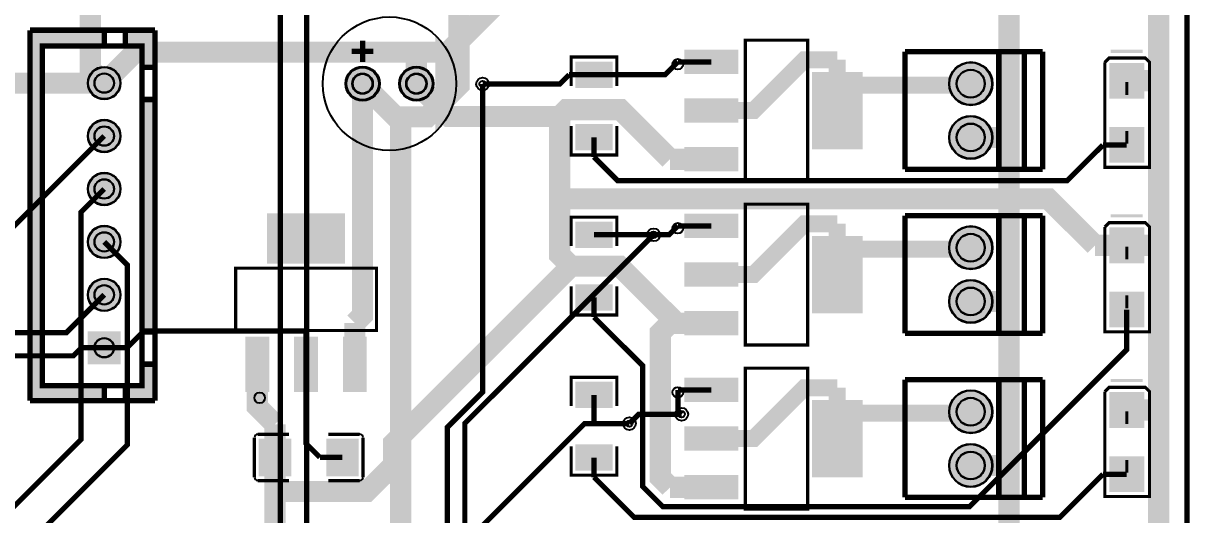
# Model space of a CAD drawing. Header units: millimetres. Extents: x 0 to 140, y -140 to 0.
# Drawn here: x 85.1 to 140.1, y -98.8 to -75.6 of the extents above; entities that cross this region are included whole.
import ezdxf

# ---------------------------------------------------------------- set-up
doc = ezdxf.new("R2010")
doc.units = ezdxf.units.MM
for name, color, linetype, true_color in [('BoardOutLine', 7, 'Continuous', 0xff00ff), ('BottomLayer', 7, 'Continuous', 0x0000ff), ('BottomSolderMaskLayer', 7, 'Continuous', 0xaa00ff), ('Document', 7, 'Continuous', 0xffffff), ('Hole', 7, 'Continuous', 0x222222), ('Multi-Layer', 7, 'Continuous', 0xc0c0c0), ('TopLayer', 7, 'Continuous', 0xff0000), ('TopPasteMaskLayer', 7, 'Continuous', 0x808080), ('TopSilkLayer', 7, 'Continuous', 0xffcc00), ('TopSolderMaskLayer', 7, 'Continuous', 0x800080)]:
    doc.layers.add(name, color=color, linetype=linetype, true_color=true_color)

msp = doc.modelspace()

# ---------------------------------------------------------------- hatches: boundary and pattern name
at = {"layer": 'BottomSolderMaskLayer'}
for points in [[(128.76885953771915, -78.486156972314, 1), (130.81965963931935, -78.486156972314, 1)], [(88.12517780035554, -78.45910591821189, 1), (89.67517780035556, -78.45910591821189, 1)], [(100.27940055880116, -78.486156972314, 1), (101.90500381000767, -78.486156972314, 1)], [(102.81940563881129, -78.486156972314, 1), (104.4450088900178, -78.486156972314, 1)], [(88.12517780035554, -80.95923291846589, 1), (89.67517780035556, -80.95923291846589, 1)], [(128.76885953771915, -81.02616205232414, 1), (130.81965963931935, -81.02616205232414, 1)], [(88.12517780035554, -83.45910591821189, 1), (89.67517780035556, -83.45910591821189, 1)], [(88.12517780035554, -85.95923291846589, 1), (89.67517780035556, -85.95923291846589, 1)], [(128.76885953771915, -86.23317246634497, 1), (130.81965963931935, -86.23317246634497, 1)], [(88.12517780035554, -88.45910591821189, 1), (89.67517780035556, -88.45910591821189, 1)], [(128.76885953771915, -88.7731775463551, 1), (130.81965963931935, -88.7731775463551, 1)], [(88.12519092371531, -91.73421979510636), (88.12519092371531, -90.18421979510629), (89.67519092371526, -90.18421979510629), (89.67519092371526, -91.73421979510636)], [(128.76885953771915, -93.98018796037593, 1), (130.81965963931935, -93.98018796037593, 1)], [(128.76885953771915, -96.52019304038606, 1), (130.81965963931935, -96.52019304038606, 1)]]:
    msp.add_hatch(color=256, dxfattribs=at).paths.add_polyline_path(points)
at = {"layer": 'Document'}
for points in [[(88.90017780035555, -93.45915671831347), (88.90017780035555, -92.75915671831342), (86.00017780035569, -92.75915671831342), (86.00017780035569, -76.70916941833877), (88.90017780035555, -76.70916941833877), (88.90017780035555, -75.95915671831347), (85.40017780035578, -75.95915671831347), (85.40017780035578, -93.45915671831347)], [(91.30017780035564, -77.70916941833877), (91.30017780035564, -75.95915671831347), (89.90017780035555, -75.95915671831347), (89.90017780035555, -76.70916941833877), (90.65019050038109, -76.70916941833877), (90.65019050038109, -77.70916941833877)], [(137.08526797053605, -78.41361442722882), (137.23528067056122, -78.41361442722882), (137.23528067056122, -79.01361442722884), (137.08526797053605, -79.01361442722884)], [(90.65019050038109, -79.20916941833889), (91.30017780035564, -79.20916941833889), (91.30017780035564, -90.20916941833877), (90.65019050038109, -90.20916941833877)], [(137.08526797053605, -81.31363982727964), (137.23528067056122, -81.31363982727964), (137.23528067056122, -80.71363982727974), (137.08526797053605, -80.71363982727974)], [(136.66027432054875, -81.08862077724154), (137.66027432054875, -81.08862077724154), (137.66027432054875, -80.93863347726699), (136.66027432054875, -80.93863347726699)], [(137.08526797053605, -86.18994157988323), (137.23528067056122, -86.18994157988323), (137.23528067056122, -86.78994157988313), (137.08526797053605, -86.78994157988313)], [(137.08526797053605, -89.08996697993393), (137.23528067056122, -89.08996697993393), (137.23528067056122, -88.48996697993402), (137.08526797053605, -88.48996697993402)], [(136.66027432054875, -88.86494792989583), (137.66027432054875, -88.86494792989583), (137.66027432054875, -88.71496062992117), (136.66027432054875, -88.71496062992117)], [(91.30025400050795, -91.70916941833889), (91.30025400050795, -93.45918211836431), (89.90017780035555, -93.45915671831347), (89.90017780035555, -92.70916941833889), (90.65029210058424, -92.70916941833889), (90.65029210058424, -91.70916941833889)], [(137.08526797053605, -93.96624333248667), (137.23528067056122, -93.96624333248667), (137.23528067056122, -94.56624333248669), (137.08526797053605, -94.56624333248669)], [(137.08526797053605, -96.86626873253749), (137.23528067056122, -96.86626873253749), (137.23528067056122, -96.26626873253747), (137.08526797053605, -96.26626873253747)], [(136.66027432054875, -96.64124968249939), (137.66027432054875, -96.64124968249939), (137.66027432054875, -96.49126238252484), (136.66027432054875, -96.49126238252484)]]:
    msp.add_hatch(color=256, dxfattribs=at).paths.add_polyline_path(points)
at = {"layer": 'Multi-Layer'}
for points in [[(128.79425958851925, -78.486156972314, 1), (130.79425958851925, -78.486156972314, 1)], [(88.15017780035555, -78.45910591821189, 1), (89.65017780035555, -78.45910591821189, 1)], [(100.33020066040136, -78.486156972314, 1), (101.85420370840747, -78.486156972314, 1)], [(102.87020574041149, -78.486156972314, 1), (104.3942087884176, -78.486156972314, 1)], [(88.15017780035555, -80.95923291846589, 1), (89.65017780035555, -80.95923291846589, 1)], [(128.79425958851925, -81.02616205232414, 1), (130.79425958851925, -81.02616205232414, 1)], [(88.15017780035555, -83.45910591821189, 1), (89.65017780035555, -83.45910591821189, 1)], [(88.15017780035555, -85.95923291846589, 1), (89.65017780035555, -85.95923291846589, 1)], [(128.79425958851925, -86.23317246634497, 1), (130.79425958851925, -86.23317246634497, 1)], [(88.15017780035555, -88.45910591821189, 1), (89.65017780035555, -88.45910591821189, 1)], [(128.79425958851925, -88.7731775463551, 1), (130.79425958851925, -88.7731775463551, 1)], [(88.15019050038109, -91.70922021844046), (88.15019050038109, -90.20922021844046), (89.65019050038109, -90.20922021844046), (89.65019050038109, -91.70922021844046)], [(128.79425958851925, -93.98018796037593, 1), (130.79425958851925, -93.98018796037593, 1)], [(128.79425958851925, -96.52019304038606, 1), (130.79425958851925, -96.52019304038606, 1)]]:
    msp.add_hatch(color=256, dxfattribs=at).paths.add_polyline_path(points)
at = {"layer": 'TopLayer'}
for points in [[(118.8033020066041, -78.00619761239523), (116.30330200660387, -78.00619761239523), (116.30330200660387, -76.90617221234436), (118.8033020066041, -76.90617221234436)], [(112.86471932943869, -78.66621793243587), (111.16372872745751, -78.66621793243587), (111.16372872745751, -77.45869951739905), (112.86471932943869, -77.45869951739905)], [(137.9602743205487, -77.52872745745492), (137.9602743205487, -79.16372872745751), (136.3602743205488, -79.16372872745751), (136.3602743205488, -77.52872745745492)], [(122.3232664465329, -81.55615951231903), (122.3232664465329, -77.956159512319), (124.66327152654299, -77.956159512319), (124.66327152654299, -81.55615951231903)], [(118.8033020066041, -80.30617221234445), (116.30330200660387, -80.30617221234445), (116.30330200660387, -79.2061468122937), (118.8033020066041, -79.2061468122937)], [(112.86471932943869, -80.41623063246129), (111.16372872745751, -80.41623063246129), (111.16372872745751, -81.62374904749811), (112.86471932943869, -81.62374904749811)], [(137.9602743205487, -80.56352552705107), (137.9602743205487, -82.19852679705366), (136.3602743205488, -82.19852679705366), (136.3602743205488, -80.56352552705107)], [(118.8033020066041, -82.60614681229367), (116.30330200660387, -82.60614681229367), (116.30330200660387, -81.5061214122428), (118.8033020066041, -81.5061214122428)], [(100.2248920497841, -86.97284734569473), (96.62489204978397, -86.97284734569473), (96.62489204978397, -84.63284226568464), (100.2248920497841, -84.63284226568464)], [(118.8033020066041, -85.75321310642619), (116.30330200660387, -85.75321310642619), (116.30330200660387, -84.65318770637543), (118.8033020066041, -84.65318770637543)], [(112.86471932943869, -86.22763525527057), (111.16372872745751, -86.22763525527057), (111.16372872745751, -85.02011684023375), (112.86471932943869, -85.02011684023375)], [(137.9602743205487, -85.30505461010921), (137.9602743205487, -86.9400558801118), (136.3602743205488, -86.9400558801118), (136.3602743205488, -85.30505461010921)], [(122.3232664465329, -89.3031750063501), (122.3232664465329, -85.70317500634997), (124.66327152654299, -85.70317500634997), (124.66327152654299, -89.3031750063501)], [(118.8033020066041, -88.05318770637541), (116.30330200660387, -88.05318770637541), (116.30330200660387, -86.95316230632466), (118.8033020066041, -86.95316230632466)], [(112.86471932943869, -87.97764795529588), (111.16372872745751, -87.97764795529588), (111.16372872745751, -89.1851663703327), (112.86471932943869, -89.1851663703327)], [(137.9602743205487, -88.33985267970536), (137.9602743205487, -89.97485394970795), (136.3602743205488, -89.97485394970795), (136.3602743205488, -88.33985267970536)], [(118.8033020066041, -90.35316230632463), (116.30330200660387, -90.35316230632463), (116.30330200660387, -89.25313690627388), (118.8033020066041, -89.25313690627388)], [(96.6749301498603, -90.49281178562353), (96.6749301498603, -92.99281178562364), (95.57490474980955, -92.99281178562364), (95.57490474980955, -90.49281178562353)], [(98.97490474980964, -90.49281178562353), (98.97490474980964, -92.99281178562364), (97.87487934975888, -92.99281178562364), (97.87487934975888, -90.49281178562353)], [(101.27487934975852, -90.49281178562353), (101.27487934975852, -92.99281178562364), (100.174853949708, -92.99281178562364), (100.174853949708, -90.49281178562353)], [(118.8033020066041, -93.50022860045726), (116.30330200660387, -93.50022860045726), (116.30330200660387, -92.4002032004064), (118.8033020066041, -92.4002032004064)], [(112.86471932943869, -93.78902717805443), (111.16372872745751, -93.78902717805443), (111.16372872745751, -92.5815087630175), (112.86471932943869, -92.5815087630175)], [(122.3232664465329, -97.05019050038106), (122.3232664465329, -93.45019050038104), (124.66327152654299, -93.45019050038104), (124.66327152654299, -97.05019050038106)], [(137.9602743205487, -93.08135636271277), (137.9602743205487, -94.71635763271524), (136.3602743205488, -94.71635763271524), (136.3602743205488, -93.08135636271277)], [(118.8033020066041, -95.80020320040637), (116.30330200660387, -95.80020320040637), (116.30330200660387, -94.70017780035562), (118.8033020066041, -94.70017780035562)], [(97.70187960375915, -97.0028956057912), (97.70187960375915, -95.27487934975875), (96.21689103378208, -95.27487934975875), (96.21689103378208, -97.0028956057912)], [(99.40190500381004, -97.0028956057912), (99.40190500381004, -95.27487934975875), (100.88689357378735, -95.27487934975875), (100.88689357378735, -97.0028956057912)], [(112.86471932943869, -95.53903987807985), (111.16372872745751, -95.53903987807985), (111.16372872745751, -96.74655829311666), (112.86471932943869, -96.74655829311666)], [(137.9602743205487, -96.1161544323088), (137.9602743205487, -97.75115570231151), (136.3602743205488, -97.75115570231151), (136.3602743205488, -96.1161544323088)], [(118.8033020066041, -98.10017780035571), (116.30330200660387, -98.10017780035571), (116.30330200660387, -97.00015240030484), (118.8033020066041, -97.00015240030484)]]:
    msp.add_hatch(color=256, dxfattribs=at).paths.add_polyline_path(points)
at = {"layer": 'TopPasteMaskLayer'}
for points in [[(118.8033020066041, -78.00619761239523), (116.30330200660387, -78.00619761239523), (116.30330200660387, -76.90617221234436), (118.8033020066041, -76.90617221234436)], [(112.76471932943878, -78.66621793243587), (112.40340360680716, -78.66621793243587), (112.30340360680725, -78.56621793243585), (112.30340360680725, -78.355651511303), (112.20340360680734, -78.25565151130309), (111.82504445008885, -78.25565151130309), (111.72504445008894, -78.355651511303), (111.72504445008894, -78.56621793243585), (111.62504445008904, -78.66621793243587), (111.26372872745742, -78.66621793243587), (111.16372872745751, -78.56621793243585), (111.16372872745751, -77.55869951739896), (111.26372872745742, -77.45869951739905), (112.76471932943878, -77.45869951739905), (112.86471932943869, -77.55869951739896), (112.86471932943869, -78.56621793243585)], [(136.4602743205487, -79.16362712725424), (136.83078486156978, -79.16362712725424), (136.9307848615697, -79.06362712725422), (136.9307848615697, -78.70772161544323), (137.03078486156983, -78.60772161544321), (137.28976377952745, -78.60772161544321), (137.38976377952758, -78.70772161544323), (137.38976377952758, -79.06362712725422), (137.4897637795275, -79.16362712725424), (137.8602743205488, -79.16362712725424), (137.9602743205487, -79.06362712725422), (137.9602743205487, -77.62862585725179), (137.8602743205488, -77.52862585725177), (136.4602743205487, -77.52862585725177), (136.3602743205488, -77.62862585725179), (136.3602743205488, -79.06362712725422)], [(122.3232664465329, -81.55615951231903), (122.3232664465329, -77.956159512319), (124.66327152654299, -77.956159512319), (124.66327152654299, -81.55615951231903)], [(118.8033020066041, -80.30617221234445), (116.30330200660387, -80.30617221234445), (116.30330200660387, -79.2061468122937), (118.8033020066041, -79.2061468122937)], [(112.76471932943878, -80.41623063246129), (112.40340360680716, -80.41623063246129), (112.30340360680725, -80.51623063246132), (112.30340360680725, -80.72679705359405), (112.20340360680734, -80.82679705359408), (111.82504445008885, -80.82679705359408), (111.72504445008894, -80.72679705359405), (111.72504445008894, -80.51623063246132), (111.62504445008904, -80.41623063246129), (111.26372872745742, -80.41623063246129), (111.16372872745751, -80.51623063246132), (111.16372872745751, -81.52374904749809), (111.26372872745742, -81.62374904749811), (112.76471932943878, -81.62374904749811), (112.86471932943869, -81.52374904749809), (112.86471932943869, -80.51623063246132)], [(137.86029972059964, -80.56360172720349), (137.4897637795275, -80.56360172720349), (137.38976377952758, -80.66360172720351), (137.38976377952758, -81.0195072390145), (137.28976377952745, -81.11950723901441), (137.03081026162067, -81.11950723901441), (136.93081026162054, -81.0195072390145), (136.93081026162054, -80.66360172720351), (136.83078486156978, -80.56360172720349), (136.4602743205487, -80.56360172720349), (136.3602743205488, -80.66360172720351), (136.3602743205488, -82.09860299720606), (136.4602743205487, -82.19862839725681), (137.86029972059964, -82.19862839725681), (137.96029972059955, -82.09860299720606), (137.96029972059955, -80.66360172720351)], [(118.8033020066041, -82.60614681229367), (116.30330200660387, -82.60614681229367), (116.30330200660387, -81.5061214122428), (118.8033020066041, -81.5061214122428)], [(100.2248920497841, -86.97284734569473), (96.62489204978397, -86.97284734569473), (96.62489204978397, -84.63284226568464), (100.2248920497841, -84.63284226568464)], [(118.8033020066041, -85.75321310642619), (116.30330200660387, -85.75321310642619), (116.30330200660387, -84.65318770637543), (118.8033020066041, -84.65318770637543)], [(112.76471932943878, -86.22763525527057), (112.40340360680716, -86.22763525527057), (112.30340360680725, -86.12763525527055), (112.30340360680725, -85.9170688341377), (112.20340360680734, -85.81706883413767), (111.82504445008885, -85.81706883413767), (111.72504445008894, -85.9170688341377), (111.72504445008894, -86.12763525527055), (111.62504445008904, -86.22763525527057), (111.26372872745742, -86.22763525527057), (111.16372872745751, -86.12763525527055), (111.16372872745751, -85.12011684023378), (111.26372872745742, -85.02011684023375), (112.76471932943878, -85.02011684023375), (112.86471932943869, -85.12011684023378), (112.86471932943869, -86.12763525527055)], [(136.4602743205487, -86.93995427990853), (136.83078486156978, -86.93995427990853), (136.9307848615697, -86.83995427990851), (136.9307848615697, -86.48404876809764), (137.03078486156983, -86.38404876809761), (137.28976377952745, -86.38404876809761), (137.38976377952758, -86.48404876809764), (137.38976377952758, -86.83995427990851), (137.4897637795275, -86.93995427990853), (137.8602743205488, -86.93995427990853), (137.9602743205487, -86.83995427990851), (137.9602743205487, -85.40495300990608), (137.8602743205488, -85.30495300990606), (136.4602743205487, -85.30495300990606), (136.3602743205488, -85.40495300990608), (136.3602743205488, -86.83995427990851)], [(122.3232664465329, -89.3031750063501), (122.3232664465329, -85.70317500634997), (124.66327152654299, -85.70317500634997), (124.66327152654299, -89.3031750063501)], [(118.8033020066041, -88.05318770637541), (116.30330200660387, -88.05318770637541), (116.30330200660387, -86.95316230632466), (118.8033020066041, -86.95316230632466)], [(112.76471932943878, -87.97764795529588), (112.40340360680716, -87.97764795529588), (112.30340360680725, -88.0776479552959), (112.30340360680725, -88.28821437642887), (112.20340360680734, -88.38821437642878), (111.82504445008885, -88.38821437642878), (111.72504445008894, -88.28821437642887), (111.72504445008894, -88.0776479552959), (111.62504445008904, -87.97764795529588), (111.26372872745742, -87.97764795529588), (111.16372872745751, -88.0776479552959), (111.16372872745751, -89.08516637033279), (111.26372872745742, -89.1851663703327), (112.76471932943878, -89.1851663703327), (112.86471932943869, -89.08516637033279), (112.86471932943869, -88.0776479552959)], [(137.86029972059964, -88.33992887985778), (137.4897637795275, -88.33992887985778), (137.38976377952758, -88.4399288798578), (137.38976377952758, -88.79583439166879), (137.28976377952745, -88.89583439166881), (137.03081026162067, -88.89583439166881), (136.93081026162054, -88.79583439166879), (136.93081026162054, -88.4399288798578), (136.83078486156978, -88.33992887985778), (136.4602743205487, -88.33992887985778), (136.3602743205488, -88.4399288798578), (136.3602743205488, -89.87493014986023), (136.4602743205487, -89.9749555499111), (137.86029972059964, -89.9749555499111), (137.96029972059955, -89.87493014986023), (137.96029972059955, -88.4399288798578)], [(118.8033020066041, -90.35316230632463), (116.30330200660387, -90.35316230632463), (116.30330200660387, -89.25313690627388), (118.8033020066041, -89.25313690627388)], [(96.6749301498603, -90.49281178562353), (96.6749301498603, -92.99281178562364), (95.57490474980955, -92.99281178562364), (95.57490474980955, -90.49281178562353)], [(98.97490474980964, -90.49281178562353), (98.97490474980964, -92.99281178562364), (97.87487934975888, -92.99281178562364), (97.87487934975888, -90.49281178562353)], [(101.27487934975852, -90.49281178562353), (101.27487934975852, -92.99281178562364), (100.174853949708, -92.99281178562364), (100.174853949708, -90.49281178562353)], [(118.8033020066041, -93.50022860045726), (116.30330200660387, -93.50022860045726), (116.30330200660387, -92.4002032004064), (118.8033020066041, -92.4002032004064)], [(112.76471932943878, -93.78902717805443), (112.40340360680716, -93.78902717805443), (112.30340360680725, -93.6890271780544), (112.30340360680725, -93.47846075692155), (112.20340360680734, -93.37846075692153), (111.82504445008885, -93.37846075692153), (111.72504445008894, -93.47846075692155), (111.72504445008894, -93.6890271780544), (111.62504445008904, -93.78902717805443), (111.26372872745742, -93.78902717805443), (111.16372872745751, -93.6890271780544), (111.16372872745751, -92.68150876301752), (111.26372872745742, -92.5815087630175), (112.76471932943878, -92.5815087630175), (112.86471932943869, -92.68150876301752), (112.86471932943869, -93.6890271780544)], [(122.3232664465329, -97.05019050038106), (122.3232664465329, -93.45019050038104), (124.66327152654299, -93.45019050038104), (124.66327152654299, -97.05019050038106)], [(136.4602743205487, -94.71625603251209), (136.83078486156978, -94.71625603251209), (136.9307848615697, -94.61625603251207), (136.9307848615697, -94.26035052070108), (137.03078486156983, -94.16035052070106), (137.28976377952745, -94.16035052070106), (137.38976377952758, -94.26035052070108), (137.38976377952758, -94.61625603251207), (137.4897637795275, -94.71625603251209), (137.8602743205488, -94.71625603251209), (137.9602743205487, -94.61625603251207), (137.9602743205487, -93.18125476250952), (137.8602743205488, -93.0812547625095), (136.4602743205487, -93.0812547625095), (136.3602743205488, -93.18125476250952), (136.3602743205488, -94.61625603251207)], [(118.8033020066041, -95.80020320040637), (116.30330200660387, -95.80020320040637), (116.30330200660387, -94.70017780035562), (118.8033020066041, -94.70017780035562)], [(97.70187960375915, -96.90289560579117), (97.70187960375915, -96.53263906527809), (97.60187960375924, -96.43263906527807), (97.29697739395488, -96.43263906527807), (97.19697739395474, -96.33263906527816), (97.19697739395474, -95.94513589027179), (97.29697739395488, -95.84513589027176), (97.60187960375924, -95.84513589027176), (97.70187960375915, -95.74513589027185), (97.70187960375915, -95.37487934975866), (97.60187960375924, -95.27487934975875), (96.31689103378199, -95.27487934975875), (96.21689103378208, -95.37487934975866), (96.21689103378208, -96.90289560579117), (96.31689103378199, -97.0028956057912), (97.60187960375924, -97.0028956057912)], [(99.40190500381004, -96.90289560579117), (99.40190500381004, -96.53263906527809), (99.50190500380995, -96.43263906527807), (99.80680721361455, -96.43263906527807), (99.90680721361446, -96.33263906527816), (99.90680721361446, -95.94513589027179), (99.80680721361455, -95.84513589027176), (99.50190500380995, -95.84513589027176), (99.40190500381004, -95.74513589027185), (99.40190500381004, -95.37487934975866), (99.50190500380995, -95.27487934975875), (100.78689357378721, -95.27487934975875), (100.88689357378735, -95.37487934975866), (100.88689357378735, -96.90289560579117), (100.78689357378721, -97.0028956057912), (99.50190500380995, -97.0028956057912)], [(112.76471932943878, -95.53903987807985), (112.40340360680716, -95.53903987807985), (112.30340360680725, -95.63903987807987), (112.30340360680725, -95.84960629921261), (112.20340360680734, -95.94960629921263), (111.82504445008885, -95.94960629921263), (111.72504445008894, -95.84960629921261), (111.72504445008894, -95.63903987807987), (111.62504445008904, -95.53903987807985), (111.26372872745742, -95.53903987807985), (111.16372872745751, -95.63903987807987), (111.16372872745751, -96.64655829311664), (111.26372872745742, -96.74655829311666), (112.76471932943878, -96.74655829311666), (112.86471932943869, -96.64655829311664), (112.86471932943869, -95.63903987807987)], [(137.86029972059964, -96.11623063246122), (137.4897637795275, -96.11623063246122), (137.38976377952758, -96.21623063246125), (137.38976377952758, -96.57213614427224), (137.28976377952745, -96.67213614427226), (137.03081026162067, -96.67213614427226), (136.93081026162054, -96.57213614427224), (136.93081026162054, -96.21623063246125), (136.83078486156978, -96.11623063246122), (136.4602743205487, -96.11623063246122), (136.3602743205488, -96.21623063246125), (136.3602743205488, -97.6512319024639), (136.4602743205487, -97.75125730251466), (137.86029972059964, -97.75125730251466), (137.96029972059955, -97.6512319024639), (137.96029972059955, -96.21623063246125)], [(118.8033020066041, -98.10017780035571), (116.30330200660387, -98.10017780035571), (116.30330200660387, -97.00015240030484), (118.8033020066041, -97.00015240030484)]]:
    msp.add_hatch(color=256, dxfattribs=at).paths.add_polyline_path(points)
at = {"layer": 'TopSilkLayer'}
for points in [[(104.52120904241815, -76.20015240030477), (104.57935371261374, -76.25401820101024), (104.63609294202956, -76.30936245999965), (104.69138914940754, -76.36614851997399), (104.74520570927575, -76.42433876865664), (104.79750697620739, -76.48389466370611), (104.84825830843101, -76.54477675824398), (104.89742609077507, -76.60694472698322), (104.94497775693321, -76.67035739293692), (104.99088181103457, -76.73497275469276), (105.03510784850505, -76.80074801423223), (105.07762657620515, -76.8676396052773), (105.11840983183356, -76.93560322214796), (105.15743060257955, -77.00459384910687), (105.194663043015, -77.07456579017617), (105.2300824922138, -77.14547269940408), (105.2636654900848, -77.21726761156208), (105.29538979291237, -77.28990297325254), (105.32523438808767, -77.36333067440557), (105.3531795080271, -77.43750208014501), (105.37920664326612, -77.51236806300119), (105.40329855471828, -77.58787903545146), (105.42543928509303, -77.66398498276351), (105.44561416946658, -77.74063549612322), (105.46380984499297, -77.81777980602317), (105.48001425975758, -77.89536681588902), (105.49421668075729, -77.97334513592432), (105.50640770101154, -78.05166311714811), (105.51657924579172, -78.13026888560432), (105.52472457796921, -78.2091103767209), (105.53083830247965, -78.28813536979533), (105.53491636989406, -78.3672915225817), (105.53695607910277, -78.4465264059611), (105.53695607910277, -78.5257875386668), (105.53491636989406, -78.6050224220462), (105.53083830247965, -78.68417857483257), (105.52472457796921, -78.763203567907), (105.51657924579172, -78.84204505902369), (105.50640770101154, -78.9206508274799), (105.49421668075729, -78.99896880870358), (105.48001425975758, -79.07694712873888), (105.46380984499297, -79.15453413860473), (105.44561416946658, -79.23167844850468), (105.42543928509303, -79.30832896186439), (105.40329855471828, -79.38443490917655), (105.37920664326612, -79.45994588162671), (105.3531795080271, -79.53481186448289), (105.32523438808767, -79.60898327022221), (105.29538979291237, -79.68241097137536), (105.2636654900848, -79.75504633306593), (105.2300824922138, -79.82684124522382), (105.194663043015, -79.89774815445173), (105.15743060257955, -79.96772009552103), (105.11840983183356, -80.03671072247994), (105.07762657620515, -80.1046743393506), (105.03510784850505, -80.17156593039579), (104.99088181103457, -80.23734118993514), (104.94497775693321, -80.30195655169098), (104.89742609077507, -80.36536921764468), (104.84825830843101, -80.42753718638392), (104.79750697620739, -80.48841928092179), (104.74520570927575, -80.54797517597126), (104.69138914940754, -80.60616542465391), (104.63609294202956, -80.66295148462825), (104.57935371261374, -80.71829574361766), (104.52120904241815, -80.77216154432313)], [(136.39908559817127, -77.02981965963932), (137.9014986029972, -77.02981965963932), (137.9014986029972, -76.87741935483871), (136.39908559817127, -76.87741935483871)], [(136.39908559817127, -84.80614681229372), (137.9014986029972, -84.80614681229372), (137.9014986029972, -84.65374650749311), (136.39908559817127, -84.65374650749311)], [(136.39908559817127, -92.58244856489716), (137.9014986029972, -92.58244856489716), (137.9014986029972, -92.43004826009656), (136.39908559817127, -92.43004826009656)]]:
    msp.add_hatch(color=256, dxfattribs=at).paths.add_polyline_path(points)
at = {"layer": 'TopSolderMaskLayer'}
for points in [[(118.82869973481888, -78.0315982497068), (116.27789963321857, -78.0315982497068), (116.27789963321857, -76.8807715750329), (118.82869973481888, -76.8807715750329)], [(112.9004995272087, -78.68424969661237), (111.1279485296875, -78.68424969661237), (111.1279485296875, -77.44066927034544), (112.9004995272087, -77.44066927034544)], [(128.76885953771915, -78.486156972314, 1), (130.81965963931935, -78.486156972314, 1)], [(137.9851306200669, -77.50277176038219), (137.9851306200669, -79.18968442453024), (136.33541802103036, -79.18968442453024), (136.33541802103036, -77.50277176038219)], [(88.12517780035554, -78.45910591821189, 1), (89.67517780035556, -78.45910591821189, 1)], [(100.27940055880116, -78.486156972314, 1), (101.90500381000767, -78.486156972314, 1)], [(102.81940563881129, -78.486156972314, 1), (104.4450088900178, -78.486156972314, 1)], [(122.29786749857249, -81.58155956311919), (122.29786749857249, -77.93075946151896), (124.68867268018289, -77.93075946151896), (124.68867268018289, -81.58155956311919)], [(118.82869973481888, -80.33157284965591), (116.27789963321857, -80.33157284965591), (116.27789963321857, -79.18074617498212), (118.82869973481888, -79.18074617498212)], [(88.12517780035554, -80.95923291846589, 1), (89.67517780035556, -80.95923291846589, 1)], [(128.76885953771915, -81.02616205232414, 1), (130.81965963931935, -81.02616205232414, 1)], [(112.9004995272087, -80.3981988682848), (111.1279485296875, -80.3981988682848), (111.1279485296875, -81.64177929455172), (112.9004995272087, -81.64177929455172)], [(137.9851306200669, -80.53756982997834), (137.9851306200669, -82.22448249412639), (136.33541802103036, -82.22448249412639), (136.33541802103036, -80.53756982997834)], [(118.82869973481888, -82.63154744960525), (116.27789963321857, -82.63154744960525), (116.27789963321857, -81.48072077493134), (118.82869973481888, -81.48072077493134)], [(88.12517780035554, -83.45910591821189, 1), (89.67517780035556, -83.45910591821189, 1)], [(100.26396896618121, -86.98935669770981), (96.58581513338686, -86.98935669770981), (96.58581513338686, -84.61633147997486), (100.26396896618121, -84.61633147997486)], [(118.82869973481888, -85.77861374373776), (116.27789963321857, -85.77861374373776), (116.27789963321857, -84.62778706906386), (118.82869973481888, -84.62778706906386)], [(88.12517780035554, -85.95923291846589, 1), (89.67517780035556, -85.95923291846589, 1)], [(112.9004995272087, -86.24566701944707), (111.1279485296875, -86.24566701944707), (111.1279485296875, -85.00208659318014), (112.9004995272087, -85.00208659318014)], [(128.76885953771915, -86.23317246634497, 1), (130.81965963931935, -86.23317246634497, 1)], [(137.9851306200669, -85.27909891303648), (137.9851306200669, -86.96601157718453), (136.33541802103036, -86.96601157718453), (136.33541802103036, -85.27909891303648)], [(122.29786749857249, -89.32857505715015), (122.29786749857249, -85.67777495554992), (124.68867268018289, -85.67777495554992), (124.68867268018289, -89.32857505715015)], [(118.82869973481888, -88.07858834368699), (116.27789963321857, -88.07858834368699), (116.27789963321857, -86.92776166901308), (118.82869973481888, -86.92776166901308)], [(88.12517780035554, -88.45910591821189, 1), (89.67517780035556, -88.45910591821189, 1)], [(112.9004995272087, -87.95961619111938), (111.1279485296875, -87.95961619111938), (111.1279485296875, -89.20319661738631), (112.9004995272087, -89.20319661738631)], [(128.76885953771915, -88.7731775463551, 1), (130.81965963931935, -88.7731775463551, 1)], [(137.9851306200669, -88.31389698263263), (137.9851306200669, -90.00080964678068), (136.33541802103036, -90.00080964678068), (136.33541802103036, -88.31389698263263)], [(118.82869973481888, -90.37856294363621), (116.27789963321857, -90.37856294363621), (116.27789963321857, -89.2277362689623), (118.82869973481888, -89.2277362689623)], [(88.12519092371531, -91.73421979510636), (88.12519092371531, -90.18421979510629), (89.67519092371526, -90.18421979510629), (89.67519092371526, -91.73421979510636)], [(96.68610643027728, -90.43508967604441), (96.68610643027728, -93.05054445240853), (95.56372846939257, -93.05054445240853), (95.56372846939257, -90.43508967604441)], [(98.98608103022661, -90.43508967604441), (98.98608103022661, -93.05054445240853), (97.86370306934191, -93.05054445240853), (97.86370306934191, -90.43508967604441)], [(101.28605563017572, -90.43508967604441), (101.28605563017572, -93.05054445240853), (100.16367766929079, -93.05054445240853), (100.16367766929079, -90.43508967604441)], [(118.82869973481888, -93.52562923776873), (116.27789963321857, -93.52562923776873), (116.27789963321857, -92.37480256309482), (118.82869973481888, -92.37480256309482)], [(112.9004995272087, -93.80705894223092), (111.1279485296875, -93.80705894223092), (111.1279485296875, -92.56347851596388), (112.9004995272087, -92.56347851596388)], [(128.76885953771915, -93.98018796037593, 1), (130.81965963931935, -93.98018796037593, 1)], [(122.29786749857249, -97.07559055118111), (122.29786749857249, -93.42479044958088), (124.68867268018289, -93.42479044958088), (124.68867268018289, -97.07559055118111)], [(137.9851306200669, -93.05540066564004), (137.9851306200669, -94.74231332978798), (136.33541802103036, -94.74231332978798), (136.33541802103036, -93.05540066564004)], [(118.82869973481888, -95.82560383771795), (116.27789963321857, -95.82560383771795), (116.27789963321857, -94.67477716304415), (118.82869973481888, -94.67477716304415)], [(97.72728182680339, -97.0282960299512), (97.72728182680339, -95.24947892559874), (96.19149402412381, -95.24947892559874), (96.19149402412381, -97.0282960299512)], [(99.3765027807658, -97.0282960299512), (99.3765027807658, -95.24947892559874), (100.91229058344561, -95.24947892559874), (100.91229058344561, -97.0282960299512)], [(112.9004995272087, -95.52100811390335), (111.1279485296875, -95.52100811390335), (111.1279485296875, -96.76458854017028), (112.9004995272087, -96.76458854017028)], [(128.76885953771915, -96.52019304038606, 1), (130.81965963931935, -96.52019304038606, 1)], [(137.9851306200669, -96.09019873523607), (137.9851306200669, -97.77711139938424), (136.33541802103036, -97.77711139938424), (136.33541802103036, -96.09019873523607)], [(118.82869973481888, -98.12557843766717), (116.27789963321857, -98.12557843766717), (116.27789963321857, -96.97475176299326), (118.82869973481888, -96.97475176299326)]]:
    msp.add_hatch(color=256, dxfattribs=at).paths.add_polyline_path(points)

# ---------------------------------------------------------------- linework, layer by layer
at = {"layer": 'BoardOutLine', "const_width": 0.25400050800101603}
msp.add_lwpolyline([(140, -5), (140, -135)], dxfattribs=at)
at = {"layer": 'BottomLayer'}
for points, const_width in [([(96.57556515113038, -49.754889509779105), (96.36144272288539, -49.54076708153411), (96.36144272288539, -48.75869951739912), (96.80670561341117, -48.31343662687323), (97.38455676911371, -48.31343662687323), (98.45567691135375, -49.3845567691136), (98.45567691135375, -113.5237490474982), (100.17703835407679, -115.2451104902209)], 0.25001270002540005), ([(85.42214884429768, -114.94259588519174), (97.20701041402071, -103.1577343154687), (97.20701041402071, -49.07848615697242), (97.07416814833618, -48.94564389128777)], 0.25001270002540005), ([(88.90017780035555, -78.4589789179579), (88.24714249428507, -77.8059436118873), (88.24714249428507, -71.84023368046735)], 1), ([(105.64719329438662, -71.84023368046735), (105.64719329438662, -78.55778511557025), (104.15290830581671, -80.05207010414017), (102.88671577343143, -80.05207010414017)], 1), ([(131.59715519431052, -73.27914655829318), (131.59715519431052, -81.02616205232414)], 1), ([(102.88671577343143, -80.05207010414017), (102.65811531623058, -80.05207010414017), (101.09220218440441, -78.486156972314)], 1), ([(105.0876301752603, -113.95478790957577), (105.0876301752603, -94.72415544831097), (106.759207518415, -93.05257810515627), (106.759207518415, -78.50266700533405)], 0.25001270002540005), ([(102.88671577343143, -80.05207010414017), (102.88671577343143, -99.89458978917958)], 1), ([(88.90017780035555, -80.95910591821178), (79.28498856997726, -90.5742951485903), (79.28498856997726, -102.71120142240284)], 0.25001270002540005), ([(131.59715519431052, -81.02616205232414), (129.79425958851925, -81.02616205232414)], 1), ([(131.59715519431052, -81.02616205232414), (131.59715519431052, -88.7731775463551)], 1), ([(69.85013970027944, -109.22021844043695), (68.37312674625355, -107.74320548641094), (68.37312674625355, -106.19329438658883), (69.19583439166877, -105.3705867411735), (77.72517145034294, -105.3705867411735), (87.8064516129034, -95.28930657861315), (87.8064516129034, -84.55270510541027), (88.90017780035555, -83.4589789179579)], 0.25001270002540005), ([(69.85013970027944, -106.6802133604267), (70.92405384810763, -107.75412750825501), (77.78079756159514, -107.75412750825501), (89.98983997968003, -95.54508509017023), (89.98983997968003, -87.04876809753614), (88.90017780035555, -85.95910591821178)], 0.25001270002540005), ([(105.91871983743977, -116.94208788417575), (105.91871983743977, -94.53187706375411), (114.82677165354335, -85.62382524765053)], 0.25001270002540005), ([(131.59715519431052, -88.7731775463551), (129.79425958851925, -88.7731775463551)], 1), ([(131.59715519431052, -88.7731775463551), (131.59715519431052, -96.52019304038606)], 1), ([(116.14782829565661, -94.10007620015244), (114.12674625349246, -94.10007620015244), (113.68300736601464, -94.54381508763015)], 0.25001270002540005), ([(131.59715519431052, -96.52019304038606), (129.79425958851925, -96.52019304038606)], 1), ([(131.59715519431052, -96.52019304038606), (131.59715519431052, -104.26720853441714)], 1)]:
    msp.add_lwpolyline(points, dxfattribs=dict(at, const_width=const_width))
at = {"layer": 'BottomSolderMaskLayer'}
for centre, radius in [((129.79425958851925, -78.486156972314), 1.0254000508001015), ((88.90017780035555, -78.45910591821189), 0.7750000000000002), ((88.90017780035555, -78.45923291846577), 0.46501312335958017), ((101.09220218440441, -78.486156972314), 0.8128016256032513), ((101.09220218440441, -78.486156972314), 0.48768097536195076), ((103.63220726441455, -78.486156972314), 0.8128016256032513), ((103.63220726441455, -78.486156972314), 0.48768097536195076), ((129.79425958851925, -78.486156972314), 0.6665230556267565), ((88.90017780035555, -80.95923291846589), 0.7750000000000002), ((129.79425958851925, -81.02616205232414), 1.0254000508001015), ((129.79425958851925, -81.02616205232414), 0.6665230556267565), ((88.90017780035555, -80.95923291846589), 0.46501312335958017), ((88.90017780035555, -83.45910591821189), 0.7750000000000002), ((88.90017780035555, -83.45923291846589), 0.46501312335958017), ((88.90017780035555, -85.95923291846589), 0.7750000000000002), ((129.79425958851925, -86.23317246634497), 1.0254000508001015), ((88.90017780035555, -85.95923291846589), 0.46501312335958017), ((129.79425958851925, -86.23317246634497), 0.6665230556267565), ((88.90017780035555, -88.45910591821189), 0.7750000000000002), ((88.90017780035555, -88.45923291846589), 0.46501312335958017), ((129.79425958851925, -88.7731775463551), 1.0254000508001015), ((129.79425958851925, -88.7731775463551), 0.6665230556267565), ((88.90017780035555, -90.95923291846577), 0.46501312335958017), ((129.79425958851925, -93.98018796037593), 1.0254000508001015), ((129.79425958851925, -93.98018796037593), 0.6665230556267565), ((129.79425958851925, -96.52019304038606), 1.0254000508001015), ((129.79425958851925, -96.52019304038606), 0.6665230556267565)]:
    msp.add_circle(centre, radius, dxfattribs=at)
at = {"layer": 'Document'}
for centre in [(115.97150114300234, -77.56845313690633), (115.97150114300234, -85.31546863093729), (115.97150114300234, -93.06248412496836), (96.2371856743714, -93.32461264922529)]:
    msp.add_circle(centre, 0.24993649987299976, dxfattribs=at)
at = {"layer": 'Hole'}
for centre in [(106.759207518415, -78.50266700533405), (114.82677165354335, -85.62382524765053), (116.14782829565661, -94.10007620015244), (113.68300736601464, -94.54381508763015)]:
    msp.add_circle(centre, 0.15250190500381003, dxfattribs=at)
at = {"layer": 'Multi-Layer'}
for centre, radius in [((129.79425958851925, -78.486156972314), 1), ((88.90017780035555, -78.45910591821189), 0.7500000000000001), ((88.90017780035555, -78.45923291846577), 0.4500127000254001), ((101.09220218440441, -78.486156972314), 0.7620015240030481), ((101.09220218440441, -78.486156972314), 0.45720091440182886), ((103.63220726441455, -78.486156972314), 0.7620015240030481), ((103.63220726441455, -78.486156972314), 0.45720091440182886), ((129.79425958851925, -78.486156972314), 0.6500127000254001), ((106.759207518415, -78.50266700533405), 0.30500381000762006), ((88.90017780035555, -80.95923291846589), 0.7500000000000001), ((129.79425958851925, -81.02616205232414), 1), ((88.90017780035555, -80.95923291846589), 0.4500127000254001), ((129.79425958851925, -81.02616205232414), 0.6500127000254001), ((88.90017780035555, -83.45910591821189), 0.7500000000000001), ((88.90017780035555, -83.45923291846589), 0.4500127000254001), ((88.90017780035555, -85.95923291846589), 0.7500000000000001), ((114.82677165354335, -85.62382524765053), 0.30500381000762006), ((129.79425958851925, -86.23317246634497), 1), ((88.90017780035555, -85.95923291846589), 0.4500127000254001), ((129.79425958851925, -86.23317246634497), 0.6500127000254001), ((88.90017780035555, -88.45910591821189), 0.7500000000000001), ((88.90017780035555, -88.45923291846589), 0.4500127000254001), ((129.79425958851925, -88.7731775463551), 1), ((129.79425958851925, -88.7731775463551), 0.6500127000254001), ((88.90017780035555, -90.95923291846577), 0.4500127000254001), ((129.79425958851925, -93.98018796037593), 1), ((129.79425958851925, -93.98018796037593), 0.6500127000254001), ((116.14782829565661, -94.10007620015244), 0.30500381000762006), ((113.68300736601464, -94.54381508763015), 0.30500381000762006), ((129.79425958851925, -96.52019304038606), 1), ((129.79425958851925, -96.52019304038606), 0.6500127000254001)]:
    msp.add_circle(centre, radius, dxfattribs=at)
at = {"layer": 'TopLayer'}
for points, const_width in [([(138.66090932181874, -70.56997713995429), (138.66217932435848, -70.57124714249426), (138.66217932435848, -78.34493268986535), (138.66090932181874, -78.34620269240543)], 1), ([(115.60274320548638, -74.30911861823722), (113.44678689357397, -72.15316230632459), (109.96520193040396, -72.15316230632459), (105.12293624587255, -76.995427990856), (103.63220726441455, -76.995427990856)], 1), ([(103.63220726441455, -76.995427990856), (90.36372872745733, -76.995427990856), (88.90017780035555, -78.4589789179579)], 1), ([(103.63220726441455, -76.995427990856), (103.63220726441455, -78.486156972314)], 1), ([(123.49326898653817, -77.35560071120142), (121.9443738887478, -77.35560071120142), (119.54381508763026, -79.75615951231907), (117.55346710693425, -79.75615951231907)], 0.8), ([(123.49326898653817, -78.55575311150619), (123.49326898653817, -77.35560071120142)], 0.8), ([(112.0142240284481, -78.06248412496825), (115.37160274320559, -78.06248412496825), (115.97790195580387, -77.45618491236985)], 0.25001270002540005), ([(117.55346710693425, -77.45618491236985), (115.97790195580387, -77.45618491236985)], 0.25001270002540005), ([(88.90017780035555, -78.4589789179579), (77.97815595631187, -78.4589789179579), (77.59715519431052, -78.83997967995936)], 1), ([(100.72491744983495, -89.79222758445519), (101.09220218440441, -89.42494284988572), (101.09220218440441, -78.486156972314)], 1), ([(103.63220726441455, -78.486156972314), (105.17907035814073, -80.0330200660402), (110.39446278892547, -80.0330200660402)], 1), ([(106.759207518415, -78.50266700533405), (110.3982727965456, -78.50266700533405), (110.83845567691151, -78.06248412496825)], 0.25001270002540005), ([(112.0142240284481, -78.06248412496825), (110.83845567691151, -78.06248412496825)], 0.25001270002540005), ([(123.49326898653817, -78.55575311150619), (129.72466344932695, -78.55575311150619), (129.79425958851925, -78.486156972314)], 0.8), ([(123.49326898653817, -79.75615951231907), (123.49326898653817, -78.55575311150619)], 0.8), ([(137.16027432054875, -78.34620269240543), (138.3611887223774, -78.34620269240543)], 1), ([(138.3611887223774, -78.34620269240543), (138.66090932181874, -78.34620269240543)], 1), ([(138.66090932181874, -78.34620269240543), (138.66217932435848, -78.3474726949454), (138.66217932435848, -86.1211582423166), (138.66090932181874, -86.12242824485645)], 1), ([(110.39446278892547, -80.0330200660402), (110.71297942595902, -79.71450342900687), (113.26111252222495, -79.71450342900687), (115.60274320548638, -82.05613411226818)], 1), ([(110.39446278892547, -83.92278384556766), (110.39446278892547, -80.0330200660402)], 1), ([(112.0142240284481, -81.02006604013218), (112.0142240284481, -81.9491998983998)], 0.25001270002540005), ([(112.0142240284481, -81.9491998983998), (113.13258826517654, -83.06756413512824), (134.3482346964695, -83.06756413512824), (136.03479806959626, -81.38100076200158)], 0.25001270002540005), ([(137.16027432054875, -81.38100076200158), (136.03479806959626, -81.38100076200158)], 0.25001270002540005), ([(117.55346710693425, -82.05613411226818), (115.60274320548638, -82.05613411226818)], 1), ([(110.92887985775974, -87.10261620523238), (110.39446278892547, -86.56819913639833), (110.39446278892547, -83.92278384556766)], 1), ([(110.39446278892547, -83.92278384556766), (133.45999491998987, -83.92278384556766), (135.65963931927854, -86.12242824485645)], 1), ([(123.49326898653817, -85.10261620523238), (121.9443738887478, -85.10261620523238), (119.54381508763026, -87.50317500635003), (117.55346710693425, -87.50317500635003)], 0.8), ([(123.49326898653817, -86.30276860553715), (123.49326898653817, -85.10261620523238)], 0.8), ([(114.82677165354335, -85.62382524765053), (115.55727711455415, -85.62382524765053), (115.97790195580387, -85.20320040640092)], 0.25001270002540005), ([(117.55346710693425, -85.20320040640092), (115.97790195580387, -85.20320040640092)], 0.25001270002540005), ([(112.0142240284481, -85.62382524765053), (114.82677165354335, -85.62382524765053)], 0.25001270002540005), ([(123.49326898653817, -86.30276860553715), (129.72466344932695, -86.30276860553715), (129.79425958851925, -86.23317246634497)], 0.8), ([(137.16027432054875, -86.12242824485645), (135.65963931927854, -86.12242824485645)], 1), ([(137.16027432054875, -86.12242824485645), (138.3611887223774, -86.12242824485645)], 1), ([(138.3611887223774, -86.12242824485645), (138.66090932181874, -86.12242824485645)], 1), ([(138.66090932181874, -86.12242824485645), (138.66217932435848, -86.12369824739653), (138.66217932435848, -93.89763779527561), (138.66090932181874, -93.89890779781558)], 1), ([(123.49326898653817, -87.50317500635003), (123.49326898653817, -86.30276860553715)], 0.8), ([(96.95935991871988, -97.749809499619), (101.29260858521707, -97.749809499619), (102.55600711201419, -96.486410972822), (102.55600711201419, -95.47548895097793), (110.92887985775974, -87.10261620523238)], 1), ([(115.60274320548638, -89.80314960629914), (115.60274320548638, -89.49047498095001), (113.21488442976874, -87.10261620523238), (110.92887985775974, -87.10261620523238)], 1), ([(46.99009398018802, -93.98018796037593), (50.72085344170682, -90.24942849885701), (87.10972821945643, -90.24942849885701), (88.90017780035555, -88.45897891795778)], 0.25001270002540005), ([(112.0142240284481, -88.58140716281434), (112.0142240284481, -89.51054102108196)], 0.25001270002540005), ([(112.0142240284481, -89.51054102108196), (114.3147066294132, -91.81102362204729), (114.3147066294132, -97.51663703327404), (115.26441452882909, -98.46634493268982), (129.73736347472686, -98.46634493268982), (137.16027432054875, -91.04343408686827), (137.16027432054875, -89.15722631445271)], 0.25001270002540005), ([(100.72491744983495, -91.74269748539496), (100.72491744983495, -89.79222758445519)], 1), ([(115.60274320548638, -89.80314960629914), (115.14122428244855, -90.26466852933709), (115.14122428244855, -97.08864617729228), (115.60274320548638, -97.55016510033022)], 1), ([(117.55346710693425, -89.80314960629914), (115.60274320548638, -89.80314960629914)], 1), ([(89.97561595123193, -90.95910591821189), (90.76860553721099, -90.16611633223272), (98.42367284734564, -90.16611633223272), (98.42494284988561, -90.16738633477269)], 0.25001270002540005), ([(98.42494284988561, -90.95504191008388), (98.42494284988561, -90.16738633477269)], 0.25001270002540005), ([(77.59715519431052, -91.34010668021347), (87.4437388874776, -91.34010668021347), (87.82473964947917, -90.95910591821189)], 0.25001270002540005), ([(88.90017780035555, -90.95910591821189), (87.82473964947917, -90.95910591821189)], 0.25001270002540005), ([(88.90017780035555, -90.95910591821189), (89.97561595123193, -90.95910591821189)], 0.25001270002540005), ([(96.12496824993673, -91.74269748539496), (96.12496824993673, -93.73990347980703), (96.95935991871988, -94.5742951485903)], 1), ([(98.42494284988561, -90.95504191008388), (98.42494284988561, -91.74269748539496)], 0.25001270002540005), ([(98.42494284988561, -91.74269748539496), (98.42494284988561, -95.48717297434598), (99.07670815341612, -96.13893827787649)], 0.25001270002540005), ([(123.49326898653817, -92.84963169926345), (121.9443738887478, -92.84963169926345), (119.54381508763026, -95.250190500381), (117.55346710693425, -95.250190500381)], 0.8), ([(123.49326898653817, -94.04978409956823), (123.49326898653817, -92.84963169926345)], 0.8), ([(116.14782829565661, -94.10007620015244), (115.97790195580387, -93.93014986029971), (115.97790195580387, -92.95021590043189)], 0.25001270002540005), ([(117.55346710693425, -92.95021590043189), (115.97790195580387, -92.95021590043189)], 0.25001270002540005), ([(112.0142240284481, -93.1851663703327), (112.0142240284481, -93.64973329946667)], 0.25001270002540005), ([(112.0142240284481, -94.54381508763015), (112.0142240284481, -93.64973329946667)], 0.25001270002540005), ([(137.16027432054875, -93.89890779781558), (138.3611887223774, -93.89890779781558)], 1), ([(138.3611887223774, -93.89890779781558), (138.66090932181874, -93.89890779781558)], 1), ([(138.66090932181874, -93.89890779781558), (138.66217932435848, -93.90017780035555), (138.66217932435848, -101.67386334772675), (138.66090932181874, -101.67513335026672)], 1), ([(96.95935991871988, -95.3566167132334), (96.95935991871988, -94.5742951485903)], 1), ([(123.49326898653817, -94.04978409956823), (129.72466344932695, -94.04978409956823), (129.79425958851925, -93.98018796037593)], 0.8), ([(123.49326898653817, -95.250190500381), (123.49326898653817, -94.04978409956823)], 0.8), ([(104.69900939801869, -118.87223774447546), (104.9573279146557, -118.87223774447546), (106.55016510033033, -117.27940055880106), (106.55016510033033, -99.56083312166629), (111.56718313436613, -94.54381508763015), (112.0142240284481, -94.54381508763015)], 0.25001270002540005), ([(112.0142240284481, -94.54381508763015), (113.68300736601464, -94.54381508763015)], 0.25001270002540005), ([(96.95935991871988, -95.3566167132334), (96.95935991871988, -96.13893827787649)], 1), ([(96.95935991871988, -96.13893827787649), (96.95935991871988, -97.749809499619)], 1), ([(100.14452628905269, -96.13893827787649), (99.07670815341612, -96.13893827787649)], 0.25001270002540005), ([(112.0142240284481, -96.14274828549662), (112.0142240284481, -97.07188214376436)], 0.25001270002540005), ([(136.03479806959626, -96.93370586741185), (134.00635001270007, -98.96215392430793), (113.90449580899167, -98.96215392430793), (112.0142240284481, -97.07188214376436)], 0.25001270002540005), ([(137.16027432054875, -96.93370586741185), (136.03479806959626, -96.93370586741185)], 0.25001270002540005), ([(96.95935991871988, -97.749809499619), (96.95935991871988, -100.20294640589282)], 1), ([(117.55346710693425, -97.55016510033022), (115.60274320548638, -97.55016510033022)], 1)]:
    msp.add_lwpolyline(points, dxfattribs=dict(at, const_width=const_width))
at = {"layer": 'TopSilkLayer'}
for points, const_width in [([(85.40017780035578, -75.95920751841504), (85.40017780035578, -93.45920751841504)], 0.25400050800101603), ([(85.40017780035578, -75.95920751841504), (91.30017780035564, -75.95920751841504)], 0.25400050800101603), ([(88.90017780035555, -76.70916941833877), (88.90017780035555, -75.95920751841504)], 0.25400050800101603), ([(89.89700279400563, -75.95920751841504), (89.90017780035555, -76.70916941833877)], 0.25400050800101603), ([(91.30017780035564, -75.95920751841504), (91.30017780035564, -93.45920751841504)], 0.25400050800101603), ([(101.09220218440441, -76.45415290830579), (101.09220218440441, -77.47015494030995)], 0.25400050800101603), ([(100.58420116840239, -76.96215392430781), (101.60020320040644, -76.96215392430781)], 0.25400050800101603), ([(133.19425958851912, -76.97614935229876), (126.69423418846827, -76.97614935229876)], 0.25400050800101603), ([(126.69423418846827, -76.9761747523495), (126.69423418846827, -82.53616967233938)], 0.25400050800101603), ([(131.12138684277375, -76.9761747523495), (131.12138684277375, -82.53616967233938)], 0.25400050800101603), ([(132.31882143764278, -76.9761747523495), (132.31882143764278, -82.53616967233938)], 0.25400050800101603), ([(133.19423418846827, -76.9761747523495), (133.19423418846827, -82.53616967233938)], 0.25400050800101603), ([(90.67818135636276, -77.7102108204216), (91.30017780035564, -77.7102108204216)], 0.25400050800101603), ([(113.09331978663977, -78.59001778003551), (113.09331978663977, -77.2300990601982), (110.93512827025643, -77.2300990601982), (110.93512827025643, -78.59001778003551)], 0.15240030480060962), ([(137.95026670053335, -77.27363474726951), (138.0302768605536, -77.27363474726951), (138.23027686055366, -77.47363474726956), (138.23027686055366, -82.43362966725942), (136.1202692405384, -82.43362966725942), (136.1202692405384, -77.48361696723396)], 0.15001270002540007), ([(137.95026670053335, -77.27363474726951), (136.33025146050295, -77.27363474726951), (136.1202692405384, -77.48361696723396)], 0.15001270002540007), ([(90.67818135636276, -79.23421386842779), (91.30017780035564, -79.23421386842779)], 0.25400050800101603), ([(113.09331978663977, -80.49243078486165), (113.09331978663977, -81.85234950469908), (110.93512827025643, -81.85234950469908), (110.93512827025643, -80.49243078486165)], 0.15240030480060962), ([(133.19425958851912, -82.53616967233938), (126.69423418846827, -82.53616967233938)], 0.25400050800101603), ([(113.09331978663977, -86.15143510287021), (113.09331978663977, -84.79151638303279), (110.93512827025643, -84.79151638303279), (110.93512827025643, -86.15143510287021)], 0.15240030480060962), ([(133.19425958851912, -84.72316484632972), (126.69423418846827, -84.72316484632972)], 0.25400050800101603), ([(126.69423418846827, -84.72319024638045), (126.69423418846827, -90.28318516637034)], 0.25400050800101603), ([(131.12138684277375, -84.72319024638045), (131.12138684277375, -90.28318516637034)], 0.25400050800101603), ([(132.31882143764278, -84.72319024638045), (132.31882143764278, -90.28318516637034)], 0.25400050800101603), ([(133.19423418846827, -84.72319024638045), (133.19423418846827, -90.28318516637034)], 0.25400050800101603), ([(137.95026670053335, -85.0499618999238), (138.0302768605536, -85.0499618999238), (138.23027686055366, -85.24996189992385), (138.23027686055366, -90.2099568199136), (136.1202692405384, -90.2099568199136), (136.1202692405384, -85.25994411988825)], 0.15001270002540007), ([(137.95026670053335, -85.0499618999238), (136.33025146050295, -85.0499618999238), (136.1202692405384, -85.25994411988825)], 0.15001270002540007), ([(113.09331978663977, -88.05384810769624), (113.09331978663977, -89.41376682753366), (110.93512827025643, -89.41376682753366), (110.93512827025643, -88.05384810769624)], 0.15240030480060962), ([(90.67818135636276, -90.21021082042171), (91.30017780035564, -90.21021082042171)], 0.25400050800101603), ([(133.19425958851912, -90.28318516637034), (126.69423418846827, -90.28318516637034)], 0.25400050800101603), ([(90.67818135636276, -91.73421386842779), (91.30017780035564, -91.73421386842779)], 0.25400050800101603), ([(113.09331978663977, -93.71282702565406), (113.09331978663977, -92.35290830581664), (110.93512827025643, -92.35290830581664), (110.93512827025643, -93.71282702565406)], 0.15240030480060962), ([(133.19425958851912, -92.47018034036068), (126.69423418846827, -92.47018034036068)], 0.25400050800101603), ([(126.69423418846827, -92.47020574041142), (126.69423418846827, -98.0302006604013)], 0.25400050800101603), ([(131.12138684277375, -92.47020574041142), (131.12138684277375, -98.0302006604013)], 0.25400050800101603), ([(132.31882143764278, -92.47020574041142), (132.31882143764278, -98.0302006604013)], 0.25400050800101603), ([(133.19423418846827, -92.47020574041142), (133.19423418846827, -98.0302006604013)], 0.25400050800101603), ([(88.90017780035555, -92.75915671831342), (88.90017780035555, -93.45920751841504)], 0.25400050800101603), ([(89.89220218440437, -93.45920751841504), (89.89220218440437, -92.75915671831342)], 0.25400050800101603), ([(137.95026670053335, -92.82626365252725), (138.0302768605536, -92.82626365252725), (138.23027686055366, -93.02626365252729), (138.23027686055366, -97.98625857251716), (136.1202692405384, -97.98625857251716), (136.1202692405384, -93.0362458724918)], 0.15001270002540007), ([(137.95026670053335, -92.82626365252725), (136.33025146050295, -92.82626365252725), (136.1202692405384, -93.0362458724918)], 0.15001270002540007), ([(85.40017780035578, -93.45920751841504), (91.30017780035564, -93.45920751841504)], 0.25400050800101603), ([(95.98829057658122, -97.07909575819156), (95.98829057658122, -95.19867919735839)], 0.15240030480060962), ([(96.14069088138172, -95.04627889255778), (97.62567945135879, -95.04627889255778)], 0.15240030480060962), ([(100.96309372618748, -95.04627889255778), (99.4781051562104, -95.04627889255778)], 0.15240030480060962), ([(101.11549403098797, -97.07909575819156), (101.11549403098797, -95.19867919735839)], 0.15240030480060962), ([(113.09331978663977, -95.6152400304801), (113.09331978663977, -96.97515875031752), (110.93512827025643, -96.97515875031752), (110.93512827025643, -95.6152400304801)], 0.15240030480060962), ([(97.62567945135879, -97.23149606299216), (96.14069088138172, -97.23149606299216)], 0.15240030480060962), ([(99.4781051562104, -97.23149606299216), (100.96309372618748, -97.23149606299216)], 0.15240030480060962), ([(133.19425958851912, -98.0302006604013), (126.69423418846827, -98.0302006604013)], 0.25400050800101603)]:
    msp.add_lwpolyline(points, dxfattribs=dict(at, const_width=const_width))
for points, const_width in [([(122.09466598933204, -76.4299466598934), (122.09466598933204, -83.08237236474474), (119.15186690373389, -83.08237236474474), (119.15186690373389, -76.4299466598934), (122.09466598933204, -76.4299466598934)], 0.15240030480060962), ([(85.97917195834384, -92.750190500381), (85.97917195834384, -76.70828041656091), (90.67818135636276, -76.70828041656091), (90.67818135636276, -92.750190500381), (85.97917195834384, -92.750190500381)], 0.25400050800101603), ([(122.09466598933204, -84.17696215392436), (122.09466598933204, -90.8293878587757), (119.15186690373389, -90.8293878587757), (119.15186690373389, -84.17696215392436), (122.09466598933204, -84.17696215392436)], 0.15240030480060962), ([(95.09867919735848, -87.2014478028957), (101.75110490220982, -87.2014478028957), (101.75110490220982, -90.14424688849374), (95.09867919735848, -90.14424688849374), (95.09867919735848, -87.2014478028957)], 0.15240030480060962), ([(122.09466598933204, -91.92397764795533), (122.09466598933204, -98.57640335280666), (119.15186690373389, -98.57640335280666), (119.15186690373389, -91.92397764795533), (122.09466598933204, -91.92397764795533)], 0.15240030480060962)]:
    msp.add_lwpolyline(points, close=True, dxfattribs=dict(at, const_width=const_width))
msp.add_circle((102.36220472440937, -78.486156972314), 3.149606299212599, dxfattribs=at)
for centre, start, end in [((96.14069088138172, -95.19867919735839), 90, 180), ((100.96309372618748, -95.19867919735839), 0, 90), ((96.14069088138172, -97.07909575819144), 180.00000000000867, 270), ((100.96309372618748, -97.07909575819144), 270, 359.9999999999913)]:
    msp.add_arc(centre, 0.15240030480060962, start, end, dxfattribs=at)
at = {"layer": 'TopSolderMaskLayer'}
for centre, radius in [((129.79425958851925, -78.486156972314), 1.0254000508001015), ((88.90017780035555, -78.45910591821189), 0.7750000000000002), ((88.90017780035555, -78.45923291846577), 0.46501312335958017), ((101.09220218440441, -78.486156972314), 0.8128016256032513), ((101.09220218440441, -78.486156972314), 0.48768097536195076), ((103.63220726441455, -78.486156972314), 0.8128016256032513), ((103.63220726441455, -78.486156972314), 0.48768097536195076), ((129.79425958851925, -78.486156972314), 0.6665230556267565), ((88.90017780035555, -80.95923291846589), 0.7750000000000002), ((129.79425958851925, -81.02616205232414), 1.0254000508001015), ((129.79425958851925, -81.02616205232414), 0.6665230556267565), ((88.90017780035555, -80.95923291846589), 0.46501312335958017), ((88.90017780035555, -83.45910591821189), 0.7750000000000002), ((88.90017780035555, -83.45923291846589), 0.46501312335958017), ((88.90017780035555, -85.95923291846589), 0.7750000000000002), ((129.79425958851925, -86.23317246634497), 1.0254000508001015), ((88.90017780035555, -85.95923291846589), 0.46501312335958017), ((129.79425958851925, -86.23317246634497), 0.6665230556267565), ((88.90017780035555, -88.45910591821189), 0.7750000000000002), ((88.90017780035555, -88.45923291846589), 0.46501312335958017), ((129.79425958851925, -88.7731775463551), 1.0254000508001015), ((129.79425958851925, -88.7731775463551), 0.6665230556267565), ((88.90017780035555, -90.95923291846577), 0.46501312335958017), ((129.79425958851925, -93.98018796037593), 1.0254000508001015), ((129.79425958851925, -93.98018796037593), 0.6665230556267565), ((129.79425958851925, -96.52019304038606), 1.0254000508001015), ((129.79425958851925, -96.52019304038606), 0.6665230556267565)]:
    msp.add_circle(centre, radius, dxfattribs=at)

doc.saveas('drawing.dxf')
